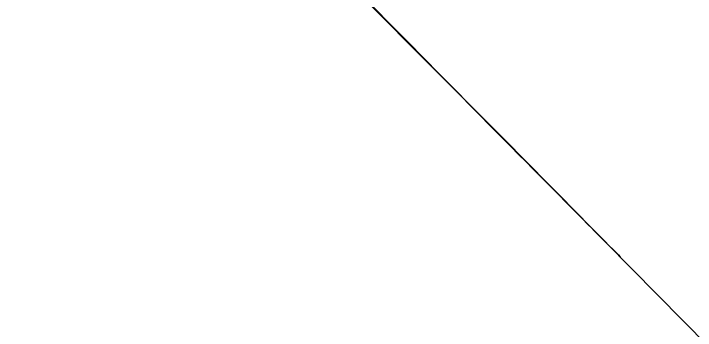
# Model space of a CAD drawing. Header units: millimetres. Extents: x 5231 to 7653, y 7068 to 7959.
# Drawn here: x 7381.3895 to 7381.5415, y 7670.6486 to 7670.7193 of the extents above; entities that cross this region are included whole.
import ezdxf

# ---------------------------------------------------------------- set-up
doc = ezdxf.new("R2010")
doc.units = ezdxf.units.MM

msp = doc.modelspace()

# ---------------------------------------------------------------- linework, layer by layer
at = {"color": 7, "linetype": 'Continuous', "lineweight": 25}
for radius, start, end in [(61.03872, 292.3722782, 67.0074001), (60.75, 292.4838418, 66.957516), (58, 307.1172635, 52.8827365), (65, 17.1306218, 44.8267027)]:
    msp.add_arc((7335.31089, 7624.95638), radius, start, end, dxfattribs=at)
msp.add_open_spline([(7359.80089, 7685.13416), (7359.98232, 7685.0711), (7361.72181, 7684.46655), (7364.85096, 7682.88373), (7368.94582, 7680.64924), (7372.55914, 7678.26875), (7375.29121, 7676.23794), (7377.35989, 7674.53712), (7378.78132, 7673.29174), (7379.89205, 7672.26437), (7380.72684, 7671.46114), (7381.27251, 7670.92056), (7381.57076, 7670.6185), (7381.50855, 7670.68133), (7381.49028, 7670.69978)], degree=3, knots=[0, 0, 0, 0, 0.017378, 0.166616, 0.315704, 0.441148, 0.566319, 0.643355, 0.720294, 0.783391, 0.846424, 0.910019, 0.973565, 1, 1, 1, 1], dxfattribs=at)

doc.saveas('drawing.dxf')
